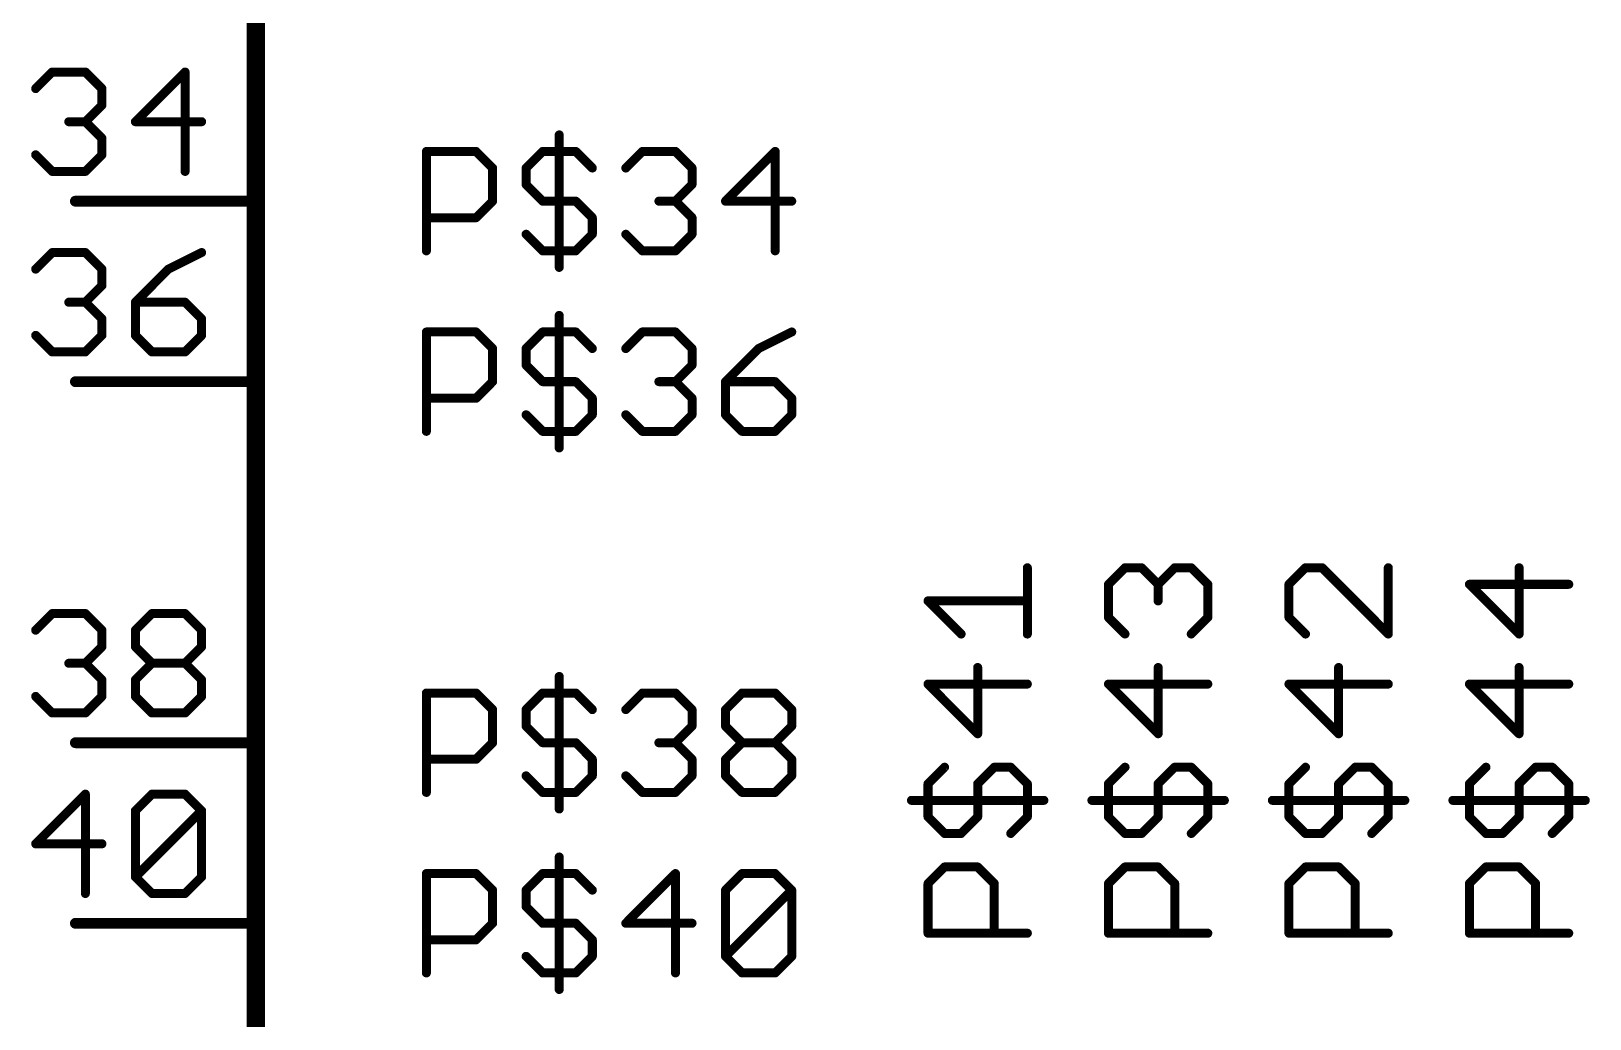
# Model space of a CAD drawing. Extents: x -72 to 265, y -97 to 216.
# Drawn here: x -26.02 to -4.08, y 133.28 to 147.17 of the extents above; entities that cross this region are included whole.
import ezdxf

# ---------------------------------------------------------------- set-up
doc = ezdxf.new("R2010")
doc.units = 0
doc.layers.add('94', color=14, linetype='CONTINUOUS')
doc.layers.add('95', color=251, linetype='CONTINUOUS')

msp = doc.modelspace()

# ---------------------------------------------------------------- linework, layer by layer
at = {"layer": '94'}
for points, const_width in [([(-22.86, 210.82), (-22.86, 132.08)], 0.254), ([(-25.4, 144.78), (-22.86, 144.78)], 0.1524), ([(-25.4, 142.24), (-22.86, 142.24)], 0.1524), ([(-25.4, 137.16), (-22.86, 137.16)], 0.1524), ([(-25.4, 134.62), (-22.86, 134.62)], 0.1524)]:
    msp.add_lwpolyline(points, dxfattribs=dict(at, const_width=const_width))
at = {"layer": '94', "const_width": 0.0762}
for points in [[(-25.4, 144.8181, 1), (-25.4, 144.7419)], [(-22.86, 144.7419, 1), (-22.86, 144.8181)], [(-25.4, 142.2781, 1), (-25.4, 142.2019)], [(-22.86, 142.2019, 1), (-22.86, 142.2781)], [(-25.4, 137.1981, 1), (-25.4, 137.1219)], [(-22.86, 137.1219, 1), (-22.86, 137.1981)], [(-25.4, 134.6581, 1), (-25.4, 134.5819)], [(-22.86, 134.5819, 1), (-22.86, 134.6581)]]:
    msp.add_lwpolyline(points, format="xyb", dxfattribs=at)
at = {"layer": '95', "const_width": 0.127}
for points in [[(-25.9587, 146.3643), (-25.7256, 146.5973)], [(-25.7256, 146.5973), (-25.2596, 146.5973)], [(-25.2596, 146.5973), (-25.0265, 146.3643)], [(-23.8563, 146.5973), (-24.5554, 145.8982)], [(-23.8563, 145.1991), (-23.8563, 146.5973)], [(-25.0265, 146.3643), (-25.0265, 146.1312)], [(-25.0265, 146.1312), (-25.2596, 145.8982)], [(-25.2596, 145.8982), (-25.4926, 145.8982)], [(-25.2596, 145.8982), (-25.0265, 145.6652)], [(-24.5554, 145.8982), (-23.6233, 145.8982)], [(-25.0265, 145.6652), (-25.0265, 145.4321)], [(-18.5904, 145.7127), (-18.5904, 143.8485)], [(-25.7256, 145.1991), (-25.9587, 145.4321)], [(-25.0265, 145.4321), (-25.2596, 145.1991)], [(-20.4597, 144.0815), (-20.4597, 145.4797)], [(-20.4597, 145.4797), (-19.7606, 145.4797)], [(-19.7606, 145.4797), (-19.5276, 145.2467)], [(-19.0564, 145.2467), (-18.8234, 145.4797)], [(-18.8234, 145.4797), (-18.3573, 145.4797)], [(-18.3573, 145.4797), (-18.1243, 145.2467)], [(-17.6531, 145.2467), (-17.4201, 145.4797)], [(-17.4201, 145.4797), (-16.954, 145.4797)], [(-16.954, 145.4797), (-16.721, 145.2467)], [(-15.5508, 145.4797), (-16.2499, 144.7806)], [(-15.5508, 144.0815), (-15.5508, 145.4797)], [(-25.2596, 145.1991), (-25.7256, 145.1991)], [(-19.5276, 145.2467), (-19.5276, 144.7806)], [(-19.0564, 145.0136), (-19.0564, 145.2467)], [(-16.721, 145.2467), (-16.721, 145.0136)], [(-18.8234, 144.7806), (-19.0564, 145.0136)], [(-16.721, 145.0136), (-16.954, 144.7806)], [(-19.5276, 144.7806), (-19.7606, 144.5476)], [(-18.3573, 144.7806), (-18.8234, 144.7806)], [(-18.1243, 144.5476), (-18.3573, 144.7806)], [(-16.954, 144.7806), (-17.1871, 144.7806)], [(-16.954, 144.7806), (-16.721, 144.5476)], [(-16.2499, 144.7806), (-15.3177, 144.7806)], [(-19.7606, 144.5476), (-20.4597, 144.5476)], [(-18.1243, 144.3145), (-18.1243, 144.5476)], [(-16.721, 144.5476), (-16.721, 144.3145)], [(-19.0564, 144.3145), (-18.8234, 144.0815)], [(-18.3573, 144.0815), (-18.1243, 144.3145)], [(-17.4201, 144.0815), (-17.6531, 144.3145)], [(-16.721, 144.3145), (-16.954, 144.0815)], [(-18.8234, 144.0815), (-18.3573, 144.0815)], [(-16.954, 144.0815), (-17.4201, 144.0815)], [(-25.9587, 143.8243), (-25.7256, 144.0573)], [(-25.7256, 144.0573), (-25.2596, 144.0573)], [(-25.2596, 144.0573), (-25.0265, 143.8243)], [(-23.6233, 144.0573), (-24.0893, 143.8243)], [(-25.0265, 143.8243), (-25.0265, 143.5912)], [(-24.0893, 143.8243), (-24.5554, 143.3582)], [(-25.0265, 143.5912), (-25.2596, 143.3582)], [(-25.2596, 143.3582), (-25.4926, 143.3582)], [(-25.2596, 143.3582), (-25.0265, 143.1252)], [(-24.5554, 143.3582), (-24.5554, 142.8921)], [(-23.8563, 143.3582), (-24.5554, 143.3582)], [(-23.6233, 143.1252), (-23.8563, 143.3582)], [(-25.0265, 143.1252), (-25.0265, 142.8921)], [(-23.6233, 142.8921), (-23.6233, 143.1252)], [(-18.5904, 143.1727), (-18.5904, 141.3085)], [(-25.7256, 142.6591), (-25.9587, 142.8921)], [(-25.0265, 142.8921), (-25.2596, 142.6591)], [(-24.5554, 142.8921), (-24.3223, 142.6591)], [(-23.8563, 142.6591), (-23.6233, 142.8921)], [(-20.4597, 141.5415), (-20.4597, 142.9397)], [(-20.4597, 142.9397), (-19.7606, 142.9397)], [(-19.7606, 142.9397), (-19.5276, 142.7067)], [(-19.0564, 142.7067), (-18.8234, 142.9397)], [(-18.8234, 142.9397), (-18.3573, 142.9397)], [(-18.3573, 142.9397), (-18.1243, 142.7067)], [(-17.6531, 142.7067), (-17.4201, 142.9397)], [(-17.4201, 142.9397), (-16.954, 142.9397)], [(-16.954, 142.9397), (-16.721, 142.7067)], [(-15.3177, 142.9397), (-15.7838, 142.7067)], [(-25.2596, 142.6591), (-25.7256, 142.6591)], [(-24.3223, 142.6591), (-23.8563, 142.6591)], [(-19.5276, 142.7067), (-19.5276, 142.2406)], [(-19.0564, 142.4736), (-19.0564, 142.7067)], [(-16.721, 142.7067), (-16.721, 142.4736)], [(-15.7838, 142.7067), (-16.2499, 142.2406)], [(-18.8234, 142.2406), (-19.0564, 142.4736)], [(-16.721, 142.4736), (-16.954, 142.2406)], [(-19.5276, 142.2406), (-19.7606, 142.0076)], [(-18.3573, 142.2406), (-18.8234, 142.2406)], [(-18.1243, 142.0076), (-18.3573, 142.2406)], [(-16.954, 142.2406), (-17.1871, 142.2406)], [(-16.954, 142.2406), (-16.721, 142.0076)], [(-16.2499, 142.2406), (-16.2499, 141.7745)], [(-15.5508, 142.2406), (-16.2499, 142.2406)], [(-15.3177, 142.0076), (-15.5508, 142.2406)], [(-19.7606, 142.0076), (-20.4597, 142.0076)], [(-18.1243, 141.7745), (-18.1243, 142.0076)], [(-16.721, 142.0076), (-16.721, 141.7745)], [(-15.3177, 141.7745), (-15.3177, 142.0076)], [(-19.0564, 141.7745), (-18.8234, 141.5415)], [(-18.3573, 141.5415), (-18.1243, 141.7745)], [(-17.4201, 141.5415), (-17.6531, 141.7745)], [(-16.721, 141.7745), (-16.954, 141.5415)], [(-16.2499, 141.7745), (-16.0168, 141.5415)], [(-15.5508, 141.5415), (-15.3177, 141.7745)], [(-18.8234, 141.5415), (-18.3573, 141.5415)], [(-16.954, 141.5415), (-17.4201, 141.5415)], [(-16.0168, 141.5415), (-15.5508, 141.5415)], [(-12.0015, 138.6901), (-12.0015, 139.6223)], [(-10.8597, 139.3892), (-10.6267, 139.6223)], [(-10.6267, 139.6223), (-10.3936, 139.6223)], [(-10.3936, 139.6223), (-10.1606, 139.3892)], [(-10.1606, 139.3892), (-9.9276, 139.6223)], [(-9.9276, 139.6223), (-9.6945, 139.6223)], [(-9.6945, 139.6223), (-9.4615, 139.3892)], [(-8.0867, 139.6223), (-8.3197, 139.3892)], [(-7.8536, 139.6223), (-8.0867, 139.6223)], [(-6.9215, 138.6901), (-7.8536, 139.6223)], [(-6.9215, 139.6223), (-6.9215, 138.6901)], [(-5.0806, 138.6901), (-5.0806, 139.6223)], [(-10.8597, 138.9232), (-10.8597, 139.3892)], [(-10.1606, 139.3892), (-10.1606, 139.1562)], [(-9.4615, 139.3892), (-9.4615, 138.9232)], [(-8.3197, 139.3892), (-8.3197, 138.9232)], [(-4.3815, 139.3892), (-5.7797, 139.3892)], [(-5.7797, 139.3892), (-5.0806, 138.6901)], [(-12.9336, 138.6901), (-13.3997, 139.1562)], [(-13.3997, 139.1562), (-12.0015, 139.1562)], [(-25.9587, 138.7443), (-25.7256, 138.9773)], [(-25.7256, 138.9773), (-25.2596, 138.9773)], [(-25.2596, 138.9773), (-25.0265, 138.7443)], [(-24.5554, 138.7443), (-24.3223, 138.9773)], [(-24.3223, 138.9773), (-23.8563, 138.9773)], [(-23.8563, 138.9773), (-23.6233, 138.7443)], [(-10.6267, 138.6901), (-10.8597, 138.9232)], [(-9.4615, 138.9232), (-9.6945, 138.6901)], [(-8.3197, 138.9232), (-8.0867, 138.6901)], [(-25.0265, 138.7443), (-25.0265, 138.5112)], [(-24.5554, 138.5112), (-24.5554, 138.7443)], [(-23.6233, 138.7443), (-23.6233, 138.5112)], [(-25.0265, 138.5112), (-25.2596, 138.2782)], [(-24.3223, 138.2782), (-24.5554, 138.5112)], [(-23.6233, 138.5112), (-23.8563, 138.2782)], [(-25.2596, 138.2782), (-25.4926, 138.2782)], [(-25.2596, 138.2782), (-25.0265, 138.0452)], [(-24.5554, 138.0452), (-24.3223, 138.2782)], [(-24.3223, 138.2782), (-23.8563, 138.2782)], [(-23.8563, 138.2782), (-23.6233, 138.0452)], [(-12.7006, 137.2869), (-12.7006, 138.219)], [(-10.1606, 137.2869), (-10.1606, 138.219)], [(-7.6206, 137.2869), (-7.6206, 138.219)], [(-5.0806, 137.2869), (-5.0806, 138.219)], [(-25.0265, 138.0452), (-25.0265, 137.8121)], [(-24.5554, 137.8121), (-24.5554, 138.0452)], [(-23.6233, 138.0452), (-23.6233, 137.8121)], [(-18.5904, 138.0927), (-18.5904, 136.2285)], [(-12.0015, 137.986), (-13.3997, 137.986)], [(-13.3997, 137.986), (-12.7006, 137.2869)], [(-9.4615, 137.986), (-10.8597, 137.986)], [(-10.8597, 137.986), (-10.1606, 137.2869)], [(-6.9215, 137.986), (-8.3197, 137.986)], [(-8.3197, 137.986), (-7.6206, 137.2869)], [(-4.3815, 137.986), (-5.7797, 137.986)], [(-5.7797, 137.986), (-5.0806, 137.2869)], [(-25.7256, 137.5791), (-25.9587, 137.8121)], [(-25.0265, 137.8121), (-25.2596, 137.5791)], [(-24.3223, 137.5791), (-24.5554, 137.8121)], [(-23.6233, 137.8121), (-23.8563, 137.5791)], [(-20.4597, 136.4615), (-20.4597, 137.8597)], [(-20.4597, 137.8597), (-19.7606, 137.8597)], [(-19.7606, 137.8597), (-19.5276, 137.6267)], [(-19.0564, 137.6267), (-18.8234, 137.8597)], [(-18.8234, 137.8597), (-18.3573, 137.8597)], [(-18.3573, 137.8597), (-18.1243, 137.6267)], [(-17.6531, 137.6267), (-17.4201, 137.8597)], [(-17.4201, 137.8597), (-16.954, 137.8597)], [(-16.954, 137.8597), (-16.721, 137.6267)], [(-16.2499, 137.6267), (-16.0168, 137.8597)], [(-16.0168, 137.8597), (-15.5508, 137.8597)], [(-15.5508, 137.8597), (-15.3177, 137.6267)], [(-25.2596, 137.5791), (-25.7256, 137.5791)], [(-23.8563, 137.5791), (-24.3223, 137.5791)], [(-19.5276, 137.6267), (-19.5276, 137.1606)], [(-19.0564, 137.3936), (-19.0564, 137.6267)], [(-16.721, 137.6267), (-16.721, 137.3936)], [(-16.2499, 137.3936), (-16.2499, 137.6267)], [(-15.3177, 137.6267), (-15.3177, 137.3936)], [(-18.8234, 137.1606), (-19.0564, 137.3936)], [(-16.721, 137.3936), (-16.954, 137.1606)], [(-16.0168, 137.1606), (-16.2499, 137.3936)], [(-15.3177, 137.3936), (-15.5508, 137.1606)], [(-19.5276, 137.1606), (-19.7606, 136.9276)], [(-18.3573, 137.1606), (-18.8234, 137.1606)], [(-18.1243, 136.9276), (-18.3573, 137.1606)], [(-16.954, 137.1606), (-17.1871, 137.1606)], [(-16.954, 137.1606), (-16.721, 136.9276)], [(-16.2499, 136.9276), (-16.0168, 137.1606)], [(-16.0168, 137.1606), (-15.5508, 137.1606)], [(-15.5508, 137.1606), (-15.3177, 136.9276)], [(-19.7606, 136.9276), (-20.4597, 136.9276)], [(-18.1243, 136.6945), (-18.1243, 136.9276)], [(-16.721, 136.9276), (-16.721, 136.6945)], [(-16.2499, 136.6945), (-16.2499, 136.9276)], [(-15.3177, 136.9276), (-15.3177, 136.6945)], [(-19.0564, 136.6945), (-18.8234, 136.4615)], [(-18.3573, 136.4615), (-18.1243, 136.6945)], [(-17.4201, 136.4615), (-17.6531, 136.6945)], [(-16.721, 136.6945), (-16.954, 136.4615)], [(-16.0168, 136.4615), (-16.2499, 136.6945)], [(-15.3177, 136.6945), (-15.5508, 136.4615)], [(-13.3997, 136.5827), (-13.1667, 136.8157)], [(-12.4676, 136.8157), (-12.7006, 136.5827)], [(-12.2345, 136.8157), (-12.4676, 136.8157)], [(-12.0015, 136.5827), (-12.2345, 136.8157)], [(-10.8597, 136.5827), (-10.6267, 136.8157)], [(-9.9276, 136.8157), (-10.1606, 136.5827)], [(-9.6945, 136.8157), (-9.9276, 136.8157)], [(-9.4615, 136.5827), (-9.6945, 136.8157)], [(-8.3197, 136.5827), (-8.0867, 136.8157)], [(-7.3876, 136.8157), (-7.6206, 136.5827)], [(-7.1545, 136.8157), (-7.3876, 136.8157)], [(-6.9215, 136.5827), (-7.1545, 136.8157)], [(-5.7797, 136.5827), (-5.5467, 136.8157)], [(-4.8476, 136.8157), (-5.0806, 136.5827)], [(-4.6145, 136.8157), (-4.8476, 136.8157)], [(-4.3815, 136.5827), (-4.6145, 136.8157)], [(-25.2596, 136.4373), (-25.9587, 135.7382)], [(-25.2596, 135.0391), (-25.2596, 136.4373)], [(-24.5554, 136.2043), (-24.3223, 136.4373)], [(-24.3223, 136.4373), (-23.8563, 136.4373)], [(-23.8563, 136.4373), (-23.6233, 136.2043)], [(-18.8234, 136.4615), (-18.3573, 136.4615)], [(-16.954, 136.4615), (-17.4201, 136.4615)], [(-15.5508, 136.4615), (-16.0168, 136.4615)], [(-13.3997, 136.1166), (-13.3997, 136.5827)], [(-12.7006, 136.5827), (-12.7006, 136.1166)], [(-12.0015, 136.1166), (-12.0015, 136.5827)], [(-10.8597, 136.1166), (-10.8597, 136.5827)], [(-10.1606, 136.5827), (-10.1606, 136.1166)], [(-9.4615, 136.1166), (-9.4615, 136.5827)], [(-8.3197, 136.1166), (-8.3197, 136.5827)], [(-7.6206, 136.5827), (-7.6206, 136.1166)], [(-6.9215, 136.1166), (-6.9215, 136.5827)], [(-5.7797, 136.1166), (-5.7797, 136.5827)], [(-5.0806, 136.5827), (-5.0806, 136.1166)], [(-4.3815, 136.1166), (-4.3815, 136.5827)], [(-24.5554, 135.2721), (-24.5554, 136.2043)], [(-24.5554, 135.2721), (-23.6233, 136.2043)], [(-23.6233, 136.2043), (-23.6233, 135.2721)], [(-13.6327, 136.3496), (-11.7685, 136.3496)], [(-11.0927, 136.3496), (-9.2285, 136.3496)], [(-8.5527, 136.3496), (-6.6885, 136.3496)], [(-6.0127, 136.3496), (-4.1485, 136.3496)], [(-13.1667, 135.8836), (-13.3997, 136.1166)], [(-12.7006, 136.1166), (-12.9336, 135.8836)], [(-12.2345, 135.8836), (-12.0015, 136.1166)], [(-10.6267, 135.8836), (-10.8597, 136.1166)], [(-10.1606, 136.1166), (-10.3936, 135.8836)], [(-9.6945, 135.8836), (-9.4615, 136.1166)], [(-8.0867, 135.8836), (-8.3197, 136.1166)], [(-7.6206, 136.1166), (-7.8536, 135.8836)], [(-7.1545, 135.8836), (-6.9215, 136.1166)], [(-5.5467, 135.8836), (-5.7797, 136.1166)], [(-5.0806, 136.1166), (-5.3136, 135.8836)], [(-4.6145, 135.8836), (-4.3815, 136.1166)], [(-25.9587, 135.7382), (-25.0265, 135.7382)], [(-12.9336, 135.8836), (-13.1667, 135.8836)], [(-10.3936, 135.8836), (-10.6267, 135.8836)], [(-7.8536, 135.8836), (-8.0867, 135.8836)], [(-5.3136, 135.8836), (-5.5467, 135.8836)], [(-18.5904, 135.5527), (-18.5904, 133.6885)], [(-20.4597, 133.9215), (-20.4597, 135.3197)], [(-20.4597, 135.3197), (-19.7606, 135.3197)], [(-19.7606, 135.3197), (-19.5276, 135.0867)], [(-19.0564, 135.0867), (-18.8234, 135.3197)], [(-18.8234, 135.3197), (-18.3573, 135.3197)], [(-18.3573, 135.3197), (-18.1243, 135.0867)], [(-16.954, 135.3197), (-17.6531, 134.6206)], [(-16.954, 133.9215), (-16.954, 135.3197)], [(-16.2499, 135.0867), (-16.0168, 135.3197)], [(-16.0168, 135.3197), (-15.5508, 135.3197)], [(-15.5508, 135.3197), (-15.3177, 135.0867)], [(-13.3997, 135.1794), (-13.1667, 135.4124)], [(-13.1667, 135.4124), (-12.7006, 135.4124)], [(-12.7006, 135.4124), (-12.4676, 135.1794)], [(-10.8597, 135.1794), (-10.6267, 135.4124)], [(-10.6267, 135.4124), (-10.1606, 135.4124)], [(-10.1606, 135.4124), (-9.9276, 135.1794)], [(-8.3197, 135.1794), (-8.0867, 135.4124)], [(-8.0867, 135.4124), (-7.6206, 135.4124)], [(-7.6206, 135.4124), (-7.3876, 135.1794)], [(-5.7797, 135.1794), (-5.5467, 135.4124)], [(-5.5467, 135.4124), (-5.0806, 135.4124)], [(-5.0806, 135.4124), (-4.8476, 135.1794)], [(-24.3223, 135.0391), (-24.5554, 135.2721)], [(-23.6233, 135.2721), (-23.8563, 135.0391)], [(-19.5276, 135.0867), (-19.5276, 134.6206)], [(-19.0564, 134.8536), (-19.0564, 135.0867)], [(-16.2499, 134.1545), (-16.2499, 135.0867)], [(-16.2499, 134.1545), (-15.3177, 135.0867)], [(-15.3177, 135.0867), (-15.3177, 134.1545)], [(-13.3997, 134.4803), (-13.3997, 135.1794)], [(-12.4676, 135.1794), (-12.4676, 134.4803)], [(-10.8597, 134.4803), (-10.8597, 135.1794)], [(-9.9276, 135.1794), (-9.9276, 134.4803)], [(-8.3197, 134.4803), (-8.3197, 135.1794)], [(-7.3876, 135.1794), (-7.3876, 134.4803)], [(-5.7797, 134.4803), (-5.7797, 135.1794)], [(-4.8476, 135.1794), (-4.8476, 134.4803)], [(-23.8563, 135.0391), (-24.3223, 135.0391)], [(-18.8234, 134.6206), (-19.0564, 134.8536)], [(-19.5276, 134.6206), (-19.7606, 134.3876)], [(-18.3573, 134.6206), (-18.8234, 134.6206)], [(-18.1243, 134.3876), (-18.3573, 134.6206)], [(-17.6531, 134.6206), (-16.721, 134.6206)], [(-12.0015, 134.4803), (-13.3997, 134.4803)], [(-9.4615, 134.4803), (-10.8597, 134.4803)], [(-6.9215, 134.4803), (-8.3197, 134.4803)], [(-4.3815, 134.4803), (-5.7797, 134.4803)], [(-19.7606, 134.3876), (-20.4597, 134.3876)], [(-18.1243, 134.1545), (-18.1243, 134.3876)], [(-19.0564, 134.1545), (-18.8234, 133.9215)], [(-18.3573, 133.9215), (-18.1243, 134.1545)], [(-16.0168, 133.9215), (-16.2499, 134.1545)], [(-15.3177, 134.1545), (-15.5508, 133.9215)], [(-18.8234, 133.9215), (-18.3573, 133.9215)], [(-15.5508, 133.9215), (-16.0168, 133.9215)]]:
    msp.add_lwpolyline(points, dxfattribs=at)
at = {"layer": '95', "const_width": 0.0635}
for points in [[(-25.7256, 146.629, 1), (-25.7256, 146.5655)], [(-25.7032, 146.5748, 1), (-25.7481, 146.6197)], [(-25.2371, 146.6197, 1), (-25.282, 146.5748)], [(-25.2596, 146.5655, 1), (-25.2596, 146.629)], [(-23.8245, 146.5973, 1), (-23.888, 146.5973)], [(-23.8338, 146.5748, 1), (-23.8787, 146.6197)], [(-25.9811, 146.3867, 1), (-25.9362, 146.3418)], [(-24.9948, 146.3643, 1), (-25.0583, 146.3643)], [(-25.049, 146.3418, 1), (-25.0041, 146.3867)], [(-25.0583, 146.1312, 1), (-24.9948, 146.1312)], [(-25.0041, 146.1088, 1), (-25.049, 146.1537)], [(-25.4926, 145.9299, 1), (-25.4926, 145.8664)], [(-25.2371, 145.9206, 1), (-25.282, 145.8757)], [(-25.282, 145.9206, 1), (-25.2371, 145.8757)], [(-25.2596, 145.8664, 1), (-25.2596, 145.9299)], [(-24.5554, 145.9299, 1), (-24.5554, 145.8664)], [(-24.5778, 145.9206, 1), (-24.5329, 145.8757)], [(-23.6233, 145.8664, 1), (-23.6233, 145.9299)], [(-24.9948, 145.6652, 1), (-25.0583, 145.6652)], [(-25.049, 145.6427, 1), (-25.0041, 145.6876)], [(-18.5586, 145.7127, 1), (-18.6221, 145.7127)], [(-25.9362, 145.4546, 1), (-25.9811, 145.4097)], [(-25.0583, 145.4321, 1), (-24.9948, 145.4321)], [(-25.0041, 145.4097, 1), (-25.049, 145.4546)], [(-20.428, 145.4797, 1), (-20.4915, 145.4797)], [(-20.4597, 145.5114, 1), (-20.4597, 145.4479)], [(-19.7382, 145.5021, 1), (-19.7831, 145.4572)], [(-19.7606, 145.4479, 1), (-19.7606, 145.5114)], [(-18.8234, 145.5114, 1), (-18.8234, 145.4479)], [(-18.8009, 145.4572, 1), (-18.8458, 145.5021)], [(-18.3349, 145.5021, 1), (-18.3798, 145.4572)], [(-18.3573, 145.4479, 1), (-18.3573, 145.5114)], [(-17.4201, 145.5114, 1), (-17.4201, 145.4479)], [(-17.3977, 145.4572, 1), (-17.4426, 145.5021)], [(-16.9316, 145.5021, 1), (-16.9765, 145.4572)], [(-16.954, 145.4479, 1), (-16.954, 145.5114)], [(-15.519, 145.4797, 1), (-15.5825, 145.4797)], [(-15.5283, 145.4572, 1), (-15.5732, 145.5021)], [(-25.7256, 145.2309, 1), (-25.7256, 145.1674)], [(-25.7481, 145.1766, 1), (-25.7032, 145.2216)], [(-25.282, 145.2216, 1), (-25.2371, 145.1766)], [(-25.2596, 145.1674, 1), (-25.2596, 145.2309)], [(-23.888, 145.1991, 1), (-23.8245, 145.1991)], [(-19.4958, 145.2467, 1), (-19.5593, 145.2467)], [(-19.55, 145.2242, 1), (-19.5051, 145.2691)], [(-19.0247, 145.2467, 1), (-19.0882, 145.2467)], [(-19.0789, 145.2691, 1), (-19.034, 145.2242)], [(-18.1467, 145.2242, 1), (-18.1018, 145.2691)], [(-17.6756, 145.2691, 1), (-17.6307, 145.2242)], [(-16.6893, 145.2467, 1), (-16.7528, 145.2467)], [(-16.7435, 145.2242, 1), (-16.6986, 145.2691)], [(-19.034, 145.0361, 1), (-19.0789, 144.9912)], [(-19.0882, 145.0136, 1), (-19.0247, 145.0136)], [(-16.7528, 145.0136, 1), (-16.6893, 145.0136)], [(-16.6986, 144.9912, 1), (-16.7435, 145.0361)], [(-19.5593, 144.7806, 1), (-19.4958, 144.7806)], [(-19.5051, 144.7581, 1), (-19.55, 144.803)], [(-18.8234, 144.8123, 1), (-18.8234, 144.7488)], [(-18.8458, 144.7581, 1), (-18.8009, 144.803)], [(-18.3349, 144.803, 1), (-18.3798, 144.7581)], [(-18.3573, 144.7488, 1), (-18.3573, 144.8123)], [(-17.1871, 144.8123, 1), (-17.1871, 144.7488)], [(-16.9316, 144.803, 1), (-16.9765, 144.7581)], [(-16.9765, 144.803, 1), (-16.9316, 144.7581)], [(-16.954, 144.7488, 1), (-16.954, 144.8123)], [(-16.2499, 144.8123, 1), (-16.2499, 144.7488)], [(-16.2723, 144.803, 1), (-16.2274, 144.7581)], [(-15.3177, 144.7488, 1), (-15.3177, 144.8123)], [(-20.4597, 144.5793, 1), (-20.4597, 144.5158)], [(-19.7831, 144.57, 1), (-19.7382, 144.5251)], [(-19.7606, 144.5158, 1), (-19.7606, 144.5793)], [(-18.0925, 144.5476, 1), (-18.156, 144.5476)], [(-18.1467, 144.5251, 1), (-18.1018, 144.57)], [(-16.6893, 144.5476, 1), (-16.7528, 144.5476)], [(-16.7435, 144.5251, 1), (-16.6986, 144.57)], [(-19.034, 144.337, 1), (-19.0789, 144.2921)], [(-18.1018, 144.2921, 1), (-18.1467, 144.337)], [(-17.6307, 144.337, 1), (-17.6756, 144.2921)], [(-16.6986, 144.2921, 1), (-16.7435, 144.337)], [(-18.8234, 144.1132, 1), (-18.8234, 144.0498)], [(-18.8458, 144.059, 1), (-18.8009, 144.104)], [(-18.3798, 144.104, 1), (-18.3349, 144.059)], [(-18.3573, 144.0498, 1), (-18.3573, 144.1132)], [(-18.156, 144.3145, 1), (-18.0925, 144.3145)], [(-17.4201, 144.1132, 1), (-17.4201, 144.0498)], [(-17.4426, 144.059, 1), (-17.3977, 144.104)], [(-16.9765, 144.104, 1), (-16.9316, 144.059)], [(-16.954, 144.0498, 1), (-16.954, 144.1132)], [(-16.7528, 144.3145, 1), (-16.6893, 144.3145)], [(-25.7256, 144.089, 1), (-25.7256, 144.0255)], [(-25.7032, 144.0348, 1), (-25.7481, 144.0797)], [(-25.2371, 144.0797, 1), (-25.282, 144.0348)], [(-25.2596, 144.0255, 1), (-25.2596, 144.089)], [(-23.6091, 144.0289, 1), (-23.6374, 144.0857)], [(-20.4915, 144.0815, 1), (-20.428, 144.0815)], [(-15.5825, 144.0815, 1), (-15.519, 144.0815)], [(-25.9811, 143.8467, 1), (-25.9362, 143.8018)], [(-24.9948, 143.8243, 1), (-25.0583, 143.8243)], [(-25.049, 143.8018, 1), (-25.0041, 143.8467)], [(-24.1035, 143.8527, 1), (-24.0751, 143.7959)], [(-24.0669, 143.8018, 1), (-24.1118, 143.8467)], [(-18.6221, 143.8485, 1), (-18.5586, 143.8485)], [(-25.0583, 143.5912, 1), (-24.9948, 143.5912)], [(-25.0041, 143.5688, 1), (-25.049, 143.6137)], [(-25.4926, 143.3899, 1), (-25.4926, 143.3264)], [(-25.2371, 143.3806, 1), (-25.282, 143.3357)], [(-25.282, 143.3806, 1), (-25.2371, 143.3357)], [(-25.2596, 143.3264, 1), (-25.2596, 143.3899)], [(-24.5554, 143.3899, 1), (-24.5554, 143.3264)], [(-24.5236, 143.3582, 1), (-24.5871, 143.3582)], [(-24.5778, 143.3806, 1), (-24.5329, 143.3357)], [(-23.8338, 143.3806, 1), (-23.8787, 143.3357)], [(-23.8563, 143.3264, 1), (-23.8563, 143.3899)], [(-24.9948, 143.1252, 1), (-25.0583, 143.1252)], [(-25.049, 143.1027, 1), (-25.0041, 143.1476)], [(-23.5915, 143.1252, 1), (-23.655, 143.1252)], [(-23.6457, 143.1027, 1), (-23.6008, 143.1476)], [(-18.5586, 143.1727, 1), (-18.6221, 143.1727)], [(-25.9362, 142.9146, 1), (-25.9811, 142.8697)], [(-25.0583, 142.8921, 1), (-24.9948, 142.8921)], [(-25.0041, 142.8697, 1), (-25.049, 142.9146)], [(-24.5329, 142.9146, 1), (-24.5778, 142.8697)], [(-24.5871, 142.8921, 1), (-24.5236, 142.8921)], [(-23.655, 142.8921, 1), (-23.5915, 142.8921)], [(-23.6008, 142.8697, 1), (-23.6457, 142.9146)], [(-20.428, 142.9397, 1), (-20.4915, 142.9397)], [(-20.4597, 142.9714, 1), (-20.4597, 142.9079)], [(-19.7382, 142.9621, 1), (-19.7831, 142.9172)], [(-19.7606, 142.9079, 1), (-19.7606, 142.9714)], [(-18.8234, 142.9714, 1), (-18.8234, 142.9079)], [(-18.8009, 142.9172, 1), (-18.8458, 142.9621)], [(-18.3349, 142.9621, 1), (-18.3798, 142.9172)], [(-18.3573, 142.9079, 1), (-18.3573, 142.9714)], [(-17.4201, 142.9714, 1), (-17.4201, 142.9079)], [(-17.3977, 142.9172, 1), (-17.4426, 142.9621)], [(-16.9316, 142.9621, 1), (-16.9765, 142.9172)], [(-16.954, 142.9079, 1), (-16.954, 142.9714)], [(-15.3035, 142.9113, 1), (-15.3319, 142.9681)], [(-25.7256, 142.6908, 1), (-25.7256, 142.6274)], [(-25.7481, 142.6366, 1), (-25.7032, 142.6816)], [(-25.282, 142.6816, 1), (-25.2371, 142.6366)], [(-25.2596, 142.6274, 1), (-25.2596, 142.6908)], [(-24.3223, 142.6908, 1), (-24.3223, 142.6274)], [(-24.3448, 142.6366, 1), (-24.2999, 142.6816)], [(-23.8787, 142.6816, 1), (-23.8338, 142.6366)], [(-23.8563, 142.6274, 1), (-23.8563, 142.6908)], [(-19.4958, 142.7067, 1), (-19.5593, 142.7067)], [(-19.55, 142.6842, 1), (-19.5051, 142.7291)], [(-19.0247, 142.7067, 1), (-19.0882, 142.7067)], [(-19.0789, 142.7291, 1), (-19.034, 142.6842)], [(-18.1467, 142.6842, 1), (-18.1018, 142.7291)], [(-17.6756, 142.7291, 1), (-17.6307, 142.6842)], [(-16.6893, 142.7067, 1), (-16.7528, 142.7067)], [(-16.7435, 142.6842, 1), (-16.6986, 142.7291)], [(-15.798, 142.7351, 1), (-15.7696, 142.6783)], [(-15.7614, 142.6842, 1), (-15.8063, 142.7291)], [(-19.034, 142.4961, 1), (-19.0789, 142.4512)], [(-19.0882, 142.4736, 1), (-19.0247, 142.4736)], [(-16.7528, 142.4736, 1), (-16.6893, 142.4736)], [(-16.6986, 142.4512, 1), (-16.7435, 142.4961)], [(-19.5593, 142.2406, 1), (-19.4958, 142.2406)], [(-19.5051, 142.2181, 1), (-19.55, 142.263)], [(-18.8234, 142.2723, 1), (-18.8234, 142.2088)], [(-18.8458, 142.2181, 1), (-18.8009, 142.263)], [(-18.3349, 142.263, 1), (-18.3798, 142.2181)], [(-18.3573, 142.2088, 1), (-18.3573, 142.2723)], [(-17.1871, 142.2723, 1), (-17.1871, 142.2088)], [(-16.9316, 142.263, 1), (-16.9765, 142.2181)], [(-16.9765, 142.263, 1), (-16.9316, 142.2181)], [(-16.954, 142.2088, 1), (-16.954, 142.2723)], [(-16.2181, 142.2406, 1), (-16.2816, 142.2406)], [(-16.2499, 142.2723, 1), (-16.2499, 142.2088)], [(-16.2723, 142.263, 1), (-16.2274, 142.2181)], [(-15.5283, 142.263, 1), (-15.5732, 142.2181)], [(-15.5508, 142.2088, 1), (-15.5508, 142.2723)], [(-20.4597, 142.0393, 1), (-20.4597, 141.9758)], [(-19.7831, 142.03, 1), (-19.7382, 141.9851)], [(-19.7606, 141.9758, 1), (-19.7606, 142.0393)], [(-18.0925, 142.0076, 1), (-18.156, 142.0076)], [(-18.1467, 141.9851, 1), (-18.1018, 142.03)], [(-16.6893, 142.0076, 1), (-16.7528, 142.0076)], [(-16.7435, 141.9851, 1), (-16.6986, 142.03)], [(-15.286, 142.0076, 1), (-15.3495, 142.0076)], [(-15.3402, 141.9851, 1), (-15.2953, 142.03)], [(-19.034, 141.797, 1), (-19.0789, 141.7521)], [(-18.156, 141.7745, 1), (-18.0925, 141.7745)], [(-18.1018, 141.7521, 1), (-18.1467, 141.797)], [(-17.6307, 141.797, 1), (-17.6756, 141.7521)], [(-16.7528, 141.7745, 1), (-16.6893, 141.7745)], [(-16.6986, 141.7521, 1), (-16.7435, 141.797)], [(-16.2816, 141.7745, 1), (-16.2181, 141.7745)], [(-16.2274, 141.797, 1), (-16.2723, 141.7521)], [(-15.3495, 141.7745, 1), (-15.286, 141.7745)], [(-15.2953, 141.7521, 1), (-15.3402, 141.797)], [(-20.4915, 141.5415, 1), (-20.428, 141.5415)], [(-18.8234, 141.5733, 1), (-18.8234, 141.5098)], [(-18.8458, 141.519, 1), (-18.8009, 141.564)], [(-18.3798, 141.564, 1), (-18.3349, 141.519)], [(-18.3573, 141.5098, 1), (-18.3573, 141.5733)], [(-17.4201, 141.5733, 1), (-17.4201, 141.5098)], [(-17.4426, 141.519, 1), (-17.3977, 141.564)], [(-16.9765, 141.564, 1), (-16.9316, 141.519)], [(-16.954, 141.5098, 1), (-16.954, 141.5733)], [(-16.0168, 141.5733, 1), (-16.0168, 141.5098)], [(-16.0393, 141.519, 1), (-15.9944, 141.564)], [(-15.5732, 141.564, 1), (-15.5283, 141.519)], [(-15.5508, 141.5098, 1), (-15.5508, 141.5733)], [(-18.6221, 141.3085, 1), (-18.5586, 141.3085)], [(-11.9697, 139.6223, 1), (-12.0333, 139.6223)], [(-10.6267, 139.654, 1), (-10.6267, 139.5905)], [(-10.6042, 139.5998, 1), (-10.6491, 139.6447)], [(-10.3712, 139.6447, 1), (-10.4161, 139.5998)], [(-10.3936, 139.5905, 1), (-10.3936, 139.654)], [(-9.9276, 139.654, 1), (-9.9276, 139.5905)], [(-9.9051, 139.5998, 1), (-9.95, 139.6447)], [(-9.6721, 139.6447, 1), (-9.717, 139.5998)], [(-9.6945, 139.5905, 1), (-9.6945, 139.654)], [(-8.0867, 139.654, 1), (-8.0867, 139.5905)], [(-8.0642, 139.5998, 1), (-8.1091, 139.6447)], [(-7.8312, 139.6447, 1), (-7.8761, 139.5998)], [(-7.8536, 139.5905, 1), (-7.8536, 139.654)], [(-6.8898, 139.6223, 1), (-6.9532, 139.6223)], [(-5.0488, 139.6223, 1), (-5.1123, 139.6223)], [(-10.8279, 139.3892, 1), (-10.8914, 139.3892)], [(-10.8821, 139.4117, 1), (-10.8372, 139.3668)], [(-10.1288, 139.3892, 1), (-10.1923, 139.3892)], [(-10.183, 139.4117, 1), (-10.1381, 139.3668)], [(-10.183, 139.3668, 1), (-10.1381, 139.4117)], [(-9.4298, 139.3892, 1), (-9.4933, 139.3892)], [(-9.484, 139.3668, 1), (-9.439, 139.4117)], [(-8.2879, 139.3892, 1), (-8.3514, 139.3892)], [(-8.3421, 139.4117, 1), (-8.2972, 139.3668)], [(-5.7797, 139.421, 1), (-5.7797, 139.3575)], [(-5.7572, 139.4117, 1), (-5.8021, 139.3668)], [(-4.3815, 139.3575, 1), (-4.3815, 139.421)], [(-13.3997, 139.1879, 1), (-13.3997, 139.1244)], [(-13.3772, 139.1786, 1), (-13.4221, 139.1337)], [(-12.0015, 139.1244, 1), (-12.0015, 139.1879)], [(-10.1923, 139.1562, 1), (-10.1288, 139.1562)], [(-25.7256, 139.009, 1), (-25.7256, 138.9455)], [(-25.7032, 138.9548, 1), (-25.7481, 138.9997)], [(-25.2371, 138.9997, 1), (-25.282, 138.9548)], [(-25.2596, 138.9455, 1), (-25.2596, 139.009)], [(-24.3223, 139.009, 1), (-24.3223, 138.9455)], [(-24.2999, 138.9548, 1), (-24.3448, 138.9997)], [(-23.8338, 138.9997, 1), (-23.8787, 138.9548)], [(-23.8563, 138.9455, 1), (-23.8563, 139.009)], [(-10.8914, 138.9232, 1), (-10.8279, 138.9232)], [(-10.8372, 138.9456, 1), (-10.8821, 138.9007)], [(-9.4933, 138.9232, 1), (-9.4298, 138.9232)], [(-9.439, 138.9007, 1), (-9.484, 138.9456)], [(-8.2972, 138.9456, 1), (-8.3421, 138.9007)], [(-8.3514, 138.9232, 1), (-8.2879, 138.9232)], [(-25.9811, 138.7667, 1), (-25.9362, 138.7218)], [(-24.9948, 138.7443, 1), (-25.0583, 138.7443)], [(-25.049, 138.7218, 1), (-25.0041, 138.7667)], [(-24.5236, 138.7443, 1), (-24.5871, 138.7443)], [(-24.5778, 138.7667, 1), (-24.5329, 138.7218)], [(-23.5915, 138.7443, 1), (-23.655, 138.7443)], [(-23.6457, 138.7218, 1), (-23.6008, 138.7667)], [(-12.9561, 138.6677, 1), (-12.9112, 138.7126)], [(-12.0333, 138.6901, 1), (-11.9697, 138.6901)], [(-10.6491, 138.6677, 1), (-10.6042, 138.7126)], [(-9.717, 138.7126, 1), (-9.6721, 138.6677)], [(-8.1091, 138.6677, 1), (-8.0642, 138.7126)], [(-6.9532, 138.6901, 1), (-6.8898, 138.6901)], [(-6.944, 138.6677, 1), (-6.899, 138.7126)], [(-5.1123, 138.6901, 1), (-5.0488, 138.6901)], [(-5.103, 138.6677, 1), (-5.0581, 138.7126)], [(-25.0583, 138.5112, 1), (-24.9948, 138.5112)], [(-25.0041, 138.4888, 1), (-25.049, 138.5337)], [(-24.5329, 138.5337, 1), (-24.5778, 138.4888)], [(-24.5871, 138.5112, 1), (-24.5236, 138.5112)], [(-23.655, 138.5112, 1), (-23.5915, 138.5112)], [(-23.6008, 138.4888, 1), (-23.6457, 138.5337)], [(-25.4926, 138.3099, 1), (-25.4926, 138.2464)], [(-25.2371, 138.3006, 1), (-25.282, 138.2557)], [(-25.282, 138.3006, 1), (-25.2371, 138.2557)], [(-25.2596, 138.2464, 1), (-25.2596, 138.3099)], [(-24.3223, 138.3099, 1), (-24.3223, 138.2464)], [(-24.3448, 138.2557, 1), (-24.2999, 138.3006)], [(-24.2999, 138.2557, 1), (-24.3448, 138.3006)], [(-23.8338, 138.3006, 1), (-23.8787, 138.2557)], [(-23.8787, 138.3006, 1), (-23.8338, 138.2557)], [(-23.8563, 138.2464, 1), (-23.8563, 138.3099)], [(-12.6688, 138.219, 1), (-12.7323, 138.219)], [(-10.1288, 138.219, 1), (-10.1923, 138.219)], [(-7.5888, 138.219, 1), (-7.6523, 138.219)], [(-5.0488, 138.219, 1), (-5.1123, 138.219)], [(-24.9948, 138.0452, 1), (-25.0583, 138.0452)], [(-25.049, 138.0227, 1), (-25.0041, 138.0676)], [(-24.5236, 138.0452, 1), (-24.5871, 138.0452)], [(-24.5778, 138.0676, 1), (-24.5329, 138.0227)], [(-23.5915, 138.0452, 1), (-23.655, 138.0452)], [(-23.6457, 138.0227, 1), (-23.6008, 138.0676)], [(-18.5586, 138.0927, 1), (-18.6221, 138.0927)], [(-13.3997, 138.0177, 1), (-13.3997, 137.9542)], [(-13.3772, 138.0084, 1), (-13.4221, 137.9635)], [(-12.0015, 137.9542, 1), (-12.0015, 138.0177)], [(-10.8597, 138.0177, 1), (-10.8597, 137.9542)], [(-10.8372, 138.0084, 1), (-10.8821, 137.9635)], [(-9.4615, 137.9542, 1), (-9.4615, 138.0177)], [(-8.3197, 138.0177, 1), (-8.3197, 137.9542)], [(-8.2972, 138.0084, 1), (-8.3421, 137.9635)], [(-6.9215, 137.9542, 1), (-6.9215, 138.0177)], [(-5.7797, 138.0177, 1), (-5.7797, 137.9542)], [(-5.7572, 138.0084, 1), (-5.8021, 137.9635)], [(-4.3815, 137.9542, 1), (-4.3815, 138.0177)], [(-25.9362, 137.8346, 1), (-25.9811, 137.7897)], [(-25.0583, 137.8121, 1), (-24.9948, 137.8121)], [(-25.0041, 137.7897, 1), (-25.049, 137.8346)], [(-24.5329, 137.8346, 1), (-24.5778, 137.7897)], [(-24.5871, 137.8121, 1), (-24.5236, 137.8121)], [(-23.655, 137.8121, 1), (-23.5915, 137.8121)], [(-23.6008, 137.7897, 1), (-23.6457, 137.8346)], [(-20.428, 137.8597, 1), (-20.4915, 137.8597)], [(-20.4597, 137.8914, 1), (-20.4597, 137.8279)], [(-19.7382, 137.8821, 1), (-19.7831, 137.8372)], [(-19.7606, 137.8279, 1), (-19.7606, 137.8914)], [(-18.8234, 137.8914, 1), (-18.8234, 137.8279)], [(-18.8009, 137.8372, 1), (-18.8458, 137.8821)], [(-18.3349, 137.8821, 1), (-18.3798, 137.8372)], [(-18.3573, 137.8279, 1), (-18.3573, 137.8914)], [(-17.4201, 137.8914, 1), (-17.4201, 137.8279)], [(-17.3977, 137.8372, 1), (-17.4426, 137.8821)], [(-16.9316, 137.8821, 1), (-16.9765, 137.8372)], [(-16.954, 137.8279, 1), (-16.954, 137.8914)], [(-16.0168, 137.8914, 1), (-16.0168, 137.8279)], [(-15.9944, 137.8372, 1), (-16.0393, 137.8821)], [(-15.5283, 137.8821, 1), (-15.5732, 137.8372)], [(-15.5508, 137.8279, 1), (-15.5508, 137.8914)], [(-25.7256, 137.6108, 1), (-25.7256, 137.5474)], [(-25.7481, 137.5566, 1), (-25.7032, 137.6016)], [(-25.282, 137.6016, 1), (-25.2371, 137.5566)], [(-25.2596, 137.5474, 1), (-25.2596, 137.6108)], [(-24.3223, 137.6108, 1), (-24.3223, 137.5474)], [(-24.3448, 137.5566, 1), (-24.2999, 137.6016)], [(-23.8787, 137.6016, 1), (-23.8338, 137.5566)], [(-23.8563, 137.5474, 1), (-23.8563, 137.6108)], [(-19.4958, 137.6267, 1), (-19.5593, 137.6267)], [(-19.55, 137.6042, 1), (-19.5051, 137.6491)], [(-19.0247, 137.6267, 1), (-19.0882, 137.6267)], [(-19.0789, 137.6491, 1), (-19.034, 137.6042)], [(-18.1467, 137.6042, 1), (-18.1018, 137.6491)], [(-17.6756, 137.6491, 1), (-17.6307, 137.6042)], [(-16.6893, 137.6267, 1), (-16.7528, 137.6267)], [(-16.7435, 137.6042, 1), (-16.6986, 137.6491)], [(-16.2181, 137.6267, 1), (-16.2816, 137.6267)], [(-16.2723, 137.6491, 1), (-16.2274, 137.6042)], [(-15.286, 137.6267, 1), (-15.3495, 137.6267)], [(-15.3402, 137.6042, 1), (-15.2953, 137.6491)], [(-19.034, 137.4161, 1), (-19.0789, 137.3712)], [(-19.0882, 137.3936, 1), (-19.0247, 137.3936)], [(-16.7528, 137.3936, 1), (-16.6893, 137.3936)], [(-16.6986, 137.3712, 1), (-16.7435, 137.4161)], [(-16.2816, 137.3936, 1), (-16.2181, 137.3936)], [(-16.2274, 137.4161, 1), (-16.2723, 137.3712)], [(-15.3495, 137.3936, 1), (-15.286, 137.3936)], [(-15.2953, 137.3712, 1), (-15.3402, 137.4161)], [(-12.723, 137.2644, 1), (-12.6781, 137.3093)], [(-10.183, 137.2644, 1), (-10.1381, 137.3093)], [(-7.643, 137.2644, 1), (-7.5981, 137.3093)], [(-5.103, 137.2644, 1), (-5.0581, 137.3093)], [(-19.5593, 137.1606, 1), (-19.4958, 137.1606)], [(-19.5051, 137.1381, 1), (-19.55, 137.183)], [(-18.8234, 137.1923, 1), (-18.8234, 137.1288)], [(-18.8458, 137.1381, 1), (-18.8009, 137.183)], [(-18.3349, 137.183, 1), (-18.3798, 137.1381)], [(-18.3573, 137.1288, 1), (-18.3573, 137.1923)], [(-17.1871, 137.1923, 1), (-17.1871, 137.1288)], [(-16.9316, 137.183, 1), (-16.9765, 137.1381)], [(-16.9765, 137.183, 1), (-16.9316, 137.1381)], [(-16.954, 137.1288, 1), (-16.954, 137.1923)], [(-16.0168, 137.1923, 1), (-16.0168, 137.1288)], [(-15.9944, 137.1381, 1), (-16.0393, 137.183)], [(-16.0393, 137.1381, 1), (-15.9944, 137.183)], [(-15.5283, 137.183, 1), (-15.5732, 137.1381)], [(-15.5732, 137.183, 1), (-15.5283, 137.1381)], [(-15.5508, 137.1288, 1), (-15.5508, 137.1923)], [(-12.7323, 137.2869, 1), (-12.6688, 137.2869)], [(-10.1923, 137.2869, 1), (-10.1288, 137.2869)], [(-7.6523, 137.2869, 1), (-7.5888, 137.2869)], [(-5.1123, 137.2869, 1), (-5.0488, 137.2869)], [(-20.4597, 136.9593, 1), (-20.4597, 136.8958)], [(-19.7831, 136.95, 1), (-19.7382, 136.9051)], [(-19.7606, 136.8958, 1), (-19.7606, 136.9593)], [(-18.0925, 136.9276, 1), (-18.156, 136.9276)], [(-18.1467, 136.9051, 1), (-18.1018, 136.95)], [(-16.6893, 136.9276, 1), (-16.7528, 136.9276)], [(-16.7435, 136.9051, 1), (-16.6986, 136.95)], [(-16.2181, 136.9276, 1), (-16.2816, 136.9276)], [(-16.2723, 136.95, 1), (-16.2274, 136.9051)], [(-15.286, 136.9276, 1), (-15.3495, 136.9276)], [(-15.3402, 136.9051, 1), (-15.2953, 136.95)], [(-19.034, 136.717, 1), (-19.0789, 136.6721)], [(-18.156, 136.6945, 1), (-18.0925, 136.6945)], [(-18.1018, 136.6721, 1), (-18.1467, 136.717)], [(-17.6307, 136.717, 1), (-17.6756, 136.6721)], [(-16.7528, 136.6945, 1), (-16.6893, 136.6945)], [(-16.6986, 136.6721, 1), (-16.7435, 136.717)], [(-16.2816, 136.6945, 1), (-16.2181, 136.6945)], [(-16.2274, 136.717, 1), (-16.2723, 136.6721)], [(-15.3495, 136.6945, 1), (-15.286, 136.6945)], [(-15.2953, 136.6721, 1), (-15.3402, 136.717)], [(-13.1442, 136.7933, 1), (-13.1891, 136.8382)], [(-12.4676, 136.8475, 1), (-12.4676, 136.784)], [(-12.4451, 136.7933, 1), (-12.49, 136.8382)], [(-12.2121, 136.8382, 1), (-12.257, 136.7933)], [(-12.2345, 136.784, 1), (-12.2345, 136.8475)], [(-10.6042, 136.7933, 1), (-10.6491, 136.8382)], [(-9.9276, 136.8475, 1), (-9.9276, 136.784)], [(-9.9051, 136.7933, 1), (-9.95, 136.8382)], [(-9.6721, 136.8382, 1), (-9.717, 136.7933)], [(-9.6945, 136.784, 1), (-9.6945, 136.8475)], [(-8.0642, 136.7933, 1), (-8.1091, 136.8382)], [(-7.3876, 136.8475, 1), (-7.3876, 136.784)], [(-7.3651, 136.7933, 1), (-7.41, 136.8382)], [(-7.1321, 136.8382, 1), (-7.177, 136.7933)], [(-7.1545, 136.784, 1), (-7.1545, 136.8475)], [(-5.5242, 136.7933, 1), (-5.5691, 136.8382)], [(-4.8476, 136.8475, 1), (-4.8476, 136.784)], [(-4.8251, 136.7933, 1), (-4.87, 136.8382)], [(-4.5921, 136.8382, 1), (-4.637, 136.7933)], [(-4.6145, 136.784, 1), (-4.6145, 136.8475)], [(-25.2278, 136.4373, 1), (-25.2913, 136.4373)], [(-25.2371, 136.4148, 1), (-25.282, 136.4597)], [(-24.3223, 136.469, 1), (-24.3223, 136.4055)], [(-24.2999, 136.4148, 1), (-24.3448, 136.4597)], [(-23.8338, 136.4597, 1), (-23.8787, 136.4148)], [(-23.8563, 136.4055, 1), (-23.8563, 136.469)], [(-20.4915, 136.4615, 1), (-20.428, 136.4615)], [(-18.8234, 136.4932, 1), (-18.8234, 136.4298)], [(-18.8458, 136.439, 1), (-18.8009, 136.484)], [(-18.3798, 136.484, 1), (-18.3349, 136.439)], [(-18.3573, 136.4298, 1), (-18.3573, 136.4932)], [(-17.4201, 136.4932, 1), (-17.4201, 136.4298)], [(-17.4426, 136.439, 1), (-17.3977, 136.484)], [(-16.9765, 136.484, 1), (-16.9316, 136.439)], [(-16.954, 136.4298, 1), (-16.954, 136.4932)], [(-16.0168, 136.4932, 1), (-16.0168, 136.4298)], [(-16.0393, 136.439, 1), (-15.9944, 136.484)], [(-15.5732, 136.484, 1), (-15.5283, 136.439)], [(-15.5508, 136.4298, 1), (-15.5508, 136.4932)], [(-13.3679, 136.5827, 1), (-13.4314, 136.5827)], [(-13.4221, 136.6051, 1), (-13.3772, 136.5602)], [(-12.6688, 136.5827, 1), (-12.7323, 136.5827)], [(-12.723, 136.6051, 1), (-12.6781, 136.5602)], [(-11.9697, 136.5827, 1), (-12.0333, 136.5827)], [(-12.024, 136.5602, 1), (-11.979, 136.6051)], [(-10.8279, 136.5827, 1), (-10.8914, 136.5827)], [(-10.8821, 136.6051, 1), (-10.8372, 136.5602)], [(-10.1288, 136.5827, 1), (-10.1923, 136.5827)], [(-10.183, 136.6051, 1), (-10.1381, 136.5602)], [(-9.4298, 136.5827, 1), (-9.4933, 136.5827)], [(-9.484, 136.5602, 1), (-9.439, 136.6051)], [(-8.2879, 136.5827, 1), (-8.3514, 136.5827)], [(-8.3421, 136.6051, 1), (-8.2972, 136.5602)], [(-7.5888, 136.5827, 1), (-7.6523, 136.5827)], [(-7.643, 136.6051, 1), (-7.5981, 136.5602)], [(-6.8898, 136.5827, 1), (-6.9532, 136.5827)], [(-6.944, 136.5602, 1), (-6.899, 136.6051)], [(-5.7479, 136.5827, 1), (-5.8114, 136.5827)], [(-5.8021, 136.6051, 1), (-5.7572, 136.5602)], [(-5.0488, 136.5827, 1), (-5.1123, 136.5827)], [(-5.103, 136.6051, 1), (-5.0581, 136.5602)], [(-4.3498, 136.5827, 1), (-4.4132, 136.5827)], [(-4.404, 136.5602, 1), (-4.359, 136.6051)], [(-24.5236, 136.2043, 1), (-24.5871, 136.2043)], [(-24.5778, 136.2267, 1), (-24.5329, 136.1818)], [(-23.5915, 136.2043, 1), (-23.655, 136.2043)], [(-23.6008, 136.1818, 1), (-23.6457, 136.2267)], [(-23.6457, 136.1818, 1), (-23.6008, 136.2267)], [(-18.6221, 136.2285, 1), (-18.5586, 136.2285)], [(-13.6327, 136.3814, 1), (-13.6327, 136.3179)], [(-11.7685, 136.3179, 1), (-11.7685, 136.3814)], [(-11.0927, 136.3814, 1), (-11.0927, 136.3179)], [(-9.2285, 136.3179, 1), (-9.2285, 136.3814)], [(-8.5527, 136.3814, 1), (-8.5527, 136.3179)], [(-6.6885, 136.3179, 1), (-6.6885, 136.3814)], [(-6.0127, 136.3814, 1), (-6.0127, 136.3179)], [(-4.1485, 136.3179, 1), (-4.1485, 136.3814)], [(-13.4314, 136.1166, 1), (-13.3679, 136.1166)], [(-13.3772, 136.1391, 1), (-13.4221, 136.0942)], [(-12.7323, 136.1166, 1), (-12.6688, 136.1166)], [(-12.6781, 136.0942, 1), (-12.723, 136.1391)], [(-12.0333, 136.1166, 1), (-11.9697, 136.1166)], [(-11.979, 136.0942, 1), (-12.024, 136.1391)], [(-10.8914, 136.1166, 1), (-10.8279, 136.1166)], [(-10.8372, 136.1391, 1), (-10.8821, 136.0942)], [(-10.1923, 136.1166, 1), (-10.1288, 136.1166)], [(-10.1381, 136.0942, 1), (-10.183, 136.1391)], [(-9.4933, 136.1166, 1), (-9.4298, 136.1166)], [(-9.439, 136.0942, 1), (-9.484, 136.1391)], [(-8.2972, 136.1391, 1), (-8.3421, 136.0942)], [(-8.3514, 136.1166, 1), (-8.2879, 136.1166)], [(-7.6523, 136.1166, 1), (-7.5888, 136.1166)], [(-7.5981, 136.0942, 1), (-7.643, 136.1391)], [(-6.9532, 136.1166, 1), (-6.8898, 136.1166)], [(-6.899, 136.0942, 1), (-6.944, 136.1391)], [(-5.8114, 136.1166, 1), (-5.7479, 136.1166)], [(-5.7572, 136.1391, 1), (-5.8021, 136.0942)], [(-5.1123, 136.1166, 1), (-5.0488, 136.1166)], [(-5.0581, 136.0942, 1), (-5.103, 136.1391)], [(-4.4132, 136.1166, 1), (-4.3498, 136.1166)], [(-4.359, 136.0942, 1), (-4.404, 136.1391)], [(-25.9587, 135.7699, 1), (-25.9587, 135.7064)], [(-25.9811, 135.7606, 1), (-25.9362, 135.7157)], [(-25.0265, 135.7064, 1), (-25.0265, 135.7699)], [(-13.1667, 135.9153, 1), (-13.1667, 135.8518)], [(-13.1891, 135.8611, 1), (-13.1442, 135.906)], [(-12.9561, 135.906, 1), (-12.9112, 135.8611)], [(-12.9336, 135.8518, 1), (-12.9336, 135.9153)], [(-12.257, 135.906, 1), (-12.2121, 135.8611)], [(-10.6267, 135.9153, 1), (-10.6267, 135.8518)], [(-10.6491, 135.8611, 1), (-10.6042, 135.906)], [(-10.4161, 135.906, 1), (-10.3712, 135.8611)], [(-10.3936, 135.8518, 1), (-10.3936, 135.9153)], [(-9.717, 135.906, 1), (-9.6721, 135.8611)], [(-8.0867, 135.9153, 1), (-8.0867, 135.8518)], [(-8.1091, 135.8611, 1), (-8.0642, 135.906)], [(-7.8761, 135.906, 1), (-7.8312, 135.8611)], [(-7.8536, 135.8518, 1), (-7.8536, 135.9153)], [(-7.177, 135.906, 1), (-7.1321, 135.8611)], [(-5.5467, 135.9153, 1), (-5.5467, 135.8518)], [(-5.5691, 135.8611, 1), (-5.5242, 135.906)], [(-5.3361, 135.906, 1), (-5.2912, 135.8611)], [(-5.3136, 135.8518, 1), (-5.3136, 135.9153)], [(-4.637, 135.906, 1), (-4.5921, 135.8611)], [(-18.5586, 135.5527, 1), (-18.6221, 135.5527)], [(-20.428, 135.3197, 1), (-20.4915, 135.3197)], [(-20.4597, 135.3514, 1), (-20.4597, 135.2879)], [(-19.7382, 135.3421, 1), (-19.7831, 135.2972)], [(-19.7606, 135.2879, 1), (-19.7606, 135.3514)], [(-18.8234, 135.3514, 1), (-18.8234, 135.2879)], [(-18.8009, 135.2972, 1), (-18.8458, 135.3421)], [(-18.3349, 135.3421, 1), (-18.3798, 135.2972)], [(-18.3573, 135.2879, 1), (-18.3573, 135.3514)], [(-16.9223, 135.3197, 1), (-16.9858, 135.3197)], [(-16.9316, 135.2972, 1), (-16.9765, 135.3421)], [(-16.0168, 135.3514, 1), (-16.0168, 135.2879)], [(-15.9944, 135.2972, 1), (-16.0393, 135.3421)], [(-15.5283, 135.3421, 1), (-15.5732, 135.2972)], [(-15.5508, 135.2879, 1), (-15.5508, 135.3514)], [(-13.1667, 135.4442, 1), (-13.1667, 135.3807)], [(-13.1442, 135.39, 1), (-13.1891, 135.4349)], [(-12.6781, 135.4349, 1), (-12.723, 135.39)], [(-12.7006, 135.3807, 1), (-12.7006, 135.4442)], [(-10.6267, 135.4442, 1), (-10.6267, 135.3807)], [(-10.6042, 135.39, 1), (-10.6491, 135.4349)], [(-10.1381, 135.4349, 1), (-10.183, 135.39)], [(-10.1606, 135.3807, 1), (-10.1606, 135.4442)], [(-8.0867, 135.4442, 1), (-8.0867, 135.3807)], [(-8.0642, 135.39, 1), (-8.1091, 135.4349)], [(-7.5981, 135.4349, 1), (-7.643, 135.39)], [(-7.6206, 135.3807, 1), (-7.6206, 135.4442)], [(-5.5467, 135.4442, 1), (-5.5467, 135.3807)], [(-5.5242, 135.39, 1), (-5.5691, 135.4349)], [(-5.0581, 135.4349, 1), (-5.103, 135.39)], [(-5.0806, 135.3807, 1), (-5.0806, 135.4442)], [(-24.5329, 135.2946, 1), (-24.5778, 135.2497)], [(-24.5778, 135.2946, 1), (-24.5329, 135.2497)], [(-24.5871, 135.2721, 1), (-24.5236, 135.2721)], [(-23.655, 135.2721, 1), (-23.5915, 135.2721)], [(-23.6008, 135.2497, 1), (-23.6457, 135.2946)], [(-19.4958, 135.0867, 1), (-19.5593, 135.0867)], [(-19.55, 135.0642, 1), (-19.5051, 135.1091)], [(-19.0247, 135.0867, 1), (-19.0882, 135.0867)], [(-19.0789, 135.1091, 1), (-19.034, 135.0642)], [(-18.1467, 135.0642, 1), (-18.1018, 135.1091)], [(-16.2181, 135.0867, 1), (-16.2816, 135.0867)], [(-16.2723, 135.1091, 1), (-16.2274, 135.0642)], [(-15.286, 135.0867, 1), (-15.3495, 135.0867)], [(-15.2953, 135.0642, 1), (-15.3402, 135.1091)], [(-15.3402, 135.0642, 1), (-15.2953, 135.1091)], [(-13.3679, 135.1794, 1), (-13.4314, 135.1794)], [(-13.4221, 135.2018, 1), (-13.3772, 135.1569)], [(-12.4358, 135.1794, 1), (-12.4993, 135.1794)], [(-12.49, 135.1569, 1), (-12.4451, 135.2018)], [(-10.8279, 135.1794, 1), (-10.8914, 135.1794)], [(-10.8821, 135.2018, 1), (-10.8372, 135.1569)], [(-9.8958, 135.1794, 1), (-9.9593, 135.1794)], [(-9.95, 135.1569, 1), (-9.9051, 135.2018)], [(-8.2879, 135.1794, 1), (-8.3514, 135.1794)], [(-8.3421, 135.2018, 1), (-8.2972, 135.1569)], [(-7.3558, 135.1794, 1), (-7.4193, 135.1794)], [(-7.41, 135.1569, 1), (-7.3651, 135.2018)], [(-5.7479, 135.1794, 1), (-5.8114, 135.1794)], [(-5.8021, 135.2018, 1), (-5.7572, 135.1569)], [(-4.8158, 135.1794, 1), (-4.8793, 135.1794)], [(-4.87, 135.1569, 1), (-4.8251, 135.2018)], [(-25.2913, 135.0391, 1), (-25.2278, 135.0391)], [(-24.3223, 135.0709, 1), (-24.3223, 135.0074)], [(-24.3448, 135.0166, 1), (-24.2999, 135.0616)], [(-23.8787, 135.0616, 1), (-23.8338, 135.0166)], [(-23.8563, 135.0074, 1), (-23.8563, 135.0709)], [(-19.034, 134.8761, 1), (-19.0789, 134.8312)], [(-19.0882, 134.8536, 1), (-19.0247, 134.8536)], [(-19.5593, 134.6206, 1), (-19.4958, 134.6206)], [(-19.5051, 134.5981, 1), (-19.55, 134.643)], [(-18.8234, 134.6523, 1), (-18.8234, 134.5888)], [(-18.8458, 134.5981, 1), (-18.8009, 134.643)], [(-18.3349, 134.643, 1), (-18.3798, 134.5981)], [(-18.3573, 134.5888, 1), (-18.3573, 134.6523)], [(-17.6531, 134.6523, 1), (-17.6531, 134.5888)], [(-17.6756, 134.643, 1), (-17.6307, 134.5981)], [(-16.721, 134.5888, 1), (-16.721, 134.6523)], [(-13.3997, 134.512, 1), (-13.3997, 134.4486)], [(-13.4314, 134.4803, 1), (-13.3679, 134.4803)], [(-12.4993, 134.4803, 1), (-12.4358, 134.4803)], [(-12.0015, 134.4486, 1), (-12.0015, 134.512)], [(-10.8597, 134.512, 1), (-10.8597, 134.4486)], [(-10.8914, 134.4803, 1), (-10.8279, 134.4803)], [(-9.9593, 134.4803, 1), (-9.8958, 134.4803)], [(-9.4615, 134.4486, 1), (-9.4615, 134.512)], [(-8.3197, 134.512, 1), (-8.3197, 134.4486)], [(-8.3514, 134.4803, 1), (-8.2879, 134.4803)], [(-7.4193, 134.4803, 1), (-7.3558, 134.4803)], [(-6.9215, 134.4486, 1), (-6.9215, 134.512)], [(-5.7797, 134.512, 1), (-5.7797, 134.4486)], [(-5.8114, 134.4803, 1), (-5.7479, 134.4803)], [(-4.8793, 134.4803, 1), (-4.8158, 134.4803)], [(-4.3815, 134.4486, 1), (-4.3815, 134.512)], [(-20.4597, 134.4193, 1), (-20.4597, 134.3558)], [(-19.7831, 134.41, 1), (-19.7382, 134.3651)], [(-19.7606, 134.3558, 1), (-19.7606, 134.4193)], [(-18.0925, 134.3876, 1), (-18.156, 134.3876)], [(-18.1467, 134.3651, 1), (-18.1018, 134.41)], [(-19.034, 134.177, 1), (-19.0789, 134.1321)], [(-18.156, 134.1545, 1), (-18.0925, 134.1545)], [(-18.1018, 134.1321, 1), (-18.1467, 134.177)], [(-16.2816, 134.1545, 1), (-16.2181, 134.1545)], [(-16.2274, 134.177, 1), (-16.2723, 134.1321)], [(-16.2723, 134.177, 1), (-16.2274, 134.1321)], [(-15.3495, 134.1545, 1), (-15.286, 134.1545)], [(-15.2953, 134.1321, 1), (-15.3402, 134.177)], [(-20.4915, 133.9215, 1), (-20.428, 133.9215)], [(-18.8234, 133.9532, 1), (-18.8234, 133.8898)], [(-18.8458, 133.899, 1), (-18.8009, 133.944)], [(-18.3798, 133.944, 1), (-18.3349, 133.899)], [(-18.3573, 133.8898, 1), (-18.3573, 133.9532)], [(-16.9858, 133.9215, 1), (-16.9223, 133.9215)], [(-16.0168, 133.9532, 1), (-16.0168, 133.8898)], [(-16.0393, 133.899, 1), (-15.9944, 133.944)], [(-15.5732, 133.944, 1), (-15.5283, 133.899)], [(-15.5508, 133.8898, 1), (-15.5508, 133.9532)], [(-18.6221, 133.6885, 1), (-18.5586, 133.6885)]]:
    msp.add_lwpolyline(points, format="xyb", dxfattribs=at)

doc.saveas('drawing.dxf')
